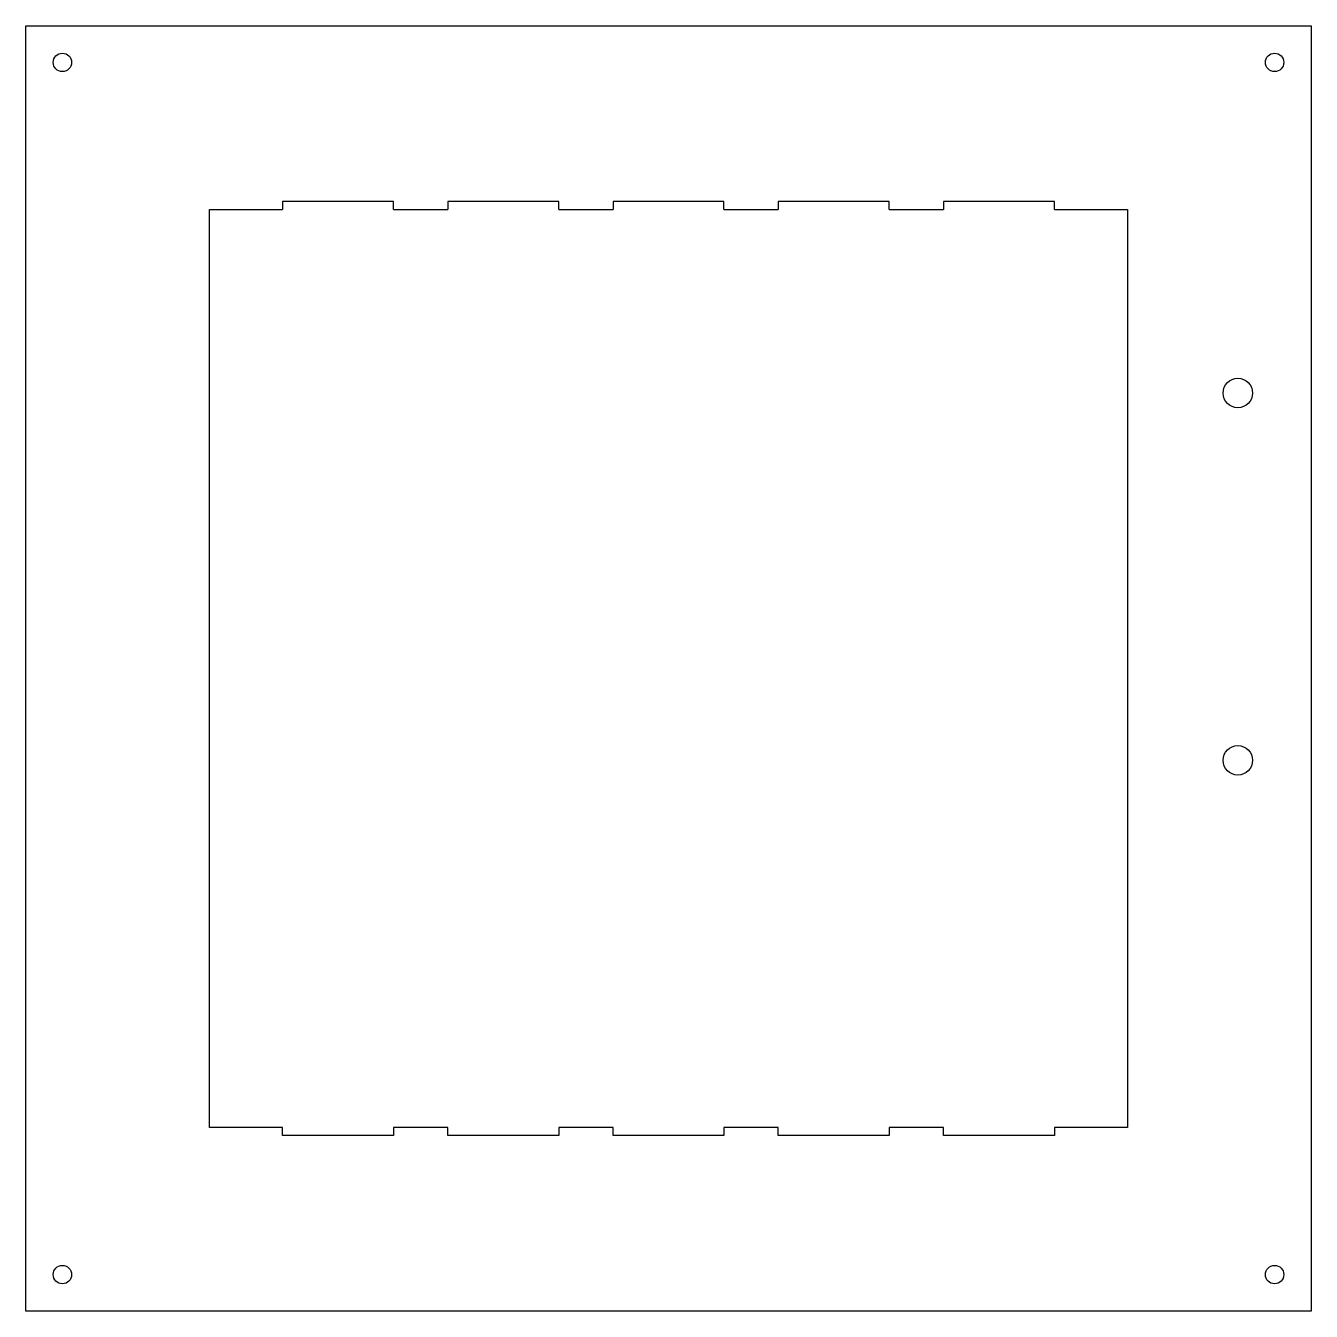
# Model space of a CAD drawing. Header units: millimetres. Extents: x -175 to 175, y -298 to 52.
import ezdxf

# ---------------------------------------------------------------- set-up
doc = ezdxf.new("R2010")
doc.units = ezdxf.units.MM

msp = doc.modelspace()

# ---------------------------------------------------------------- linework, layer by layer
at = {"color": 7, "linetype": 'Continuous', "lineweight": 25}
for p, q in [((-175, 52), (175, 52)), ((-175, -298), (-175, 52)), ((175, 52), (175, -298)), ((-105.1, 4.1), (-105.1, 2)), ((-74.9, 4.1), (-105.1, 4.1)), ((-74.9, 2), (-74.9, 4.1)), ((-60.1, 4.1), (-60.1, 2)), ((-29.9, 4.1), (-60.1, 4.1)), ((-29.9, 2), (-29.9, 4.1)), ((-15.1, 4.1), (-15.1, 2)), ((15.1, 4.1), (-15.1, 4.1)), ((15.1, 2), (15.1, 4.1)), ((29.9, 4.1), (29.9, 2)), ((60.1, 4.1), (29.9, 4.1)), ((60.1, 2), (60.1, 4.1)), ((74.9, 4.1), (74.9, 2)), ((105.1, 4.1), (74.9, 4.1)), ((105.1, 2), (105.1, 4.1)), ((-125, -248), (-125, 2)), ((-125, 2), (-105.1, 2)), ((-74.9, 2), (-60.1, 2)), ((-29.9, 2), (-15.1, 2)), ((15.1, 2), (29.9, 2)), ((60.1, 2), (74.9, 2)), ((105.1, 2), (125, 2)), ((125, 2), (125, -248)), ((-105.1, -248), (-125, -248)), ((-105.1, -250.1), (-105.1, -248)), ((-60.1, -248), (-74.9, -248)), ((-74.9, -248), (-74.9, -250.1)), ((-60.1, -250.1), (-60.1, -248)), ((-15.1, -248), (-29.9, -248)), ((-29.9, -248), (-29.9, -250.1)), ((-15.1, -250.1), (-15.1, -248)), ((29.9, -248), (15.1, -248)), ((15.1, -248), (15.1, -250.1)), ((29.9, -250.1), (29.9, -248)), ((74.9, -248), (60.1, -248)), ((60.1, -248), (60.1, -250.1)), ((74.9, -250.1), (74.9, -248)), ((125, -248), (105.1, -248)), ((105.1, -248), (105.1, -250.1)), ((-74.9, -250.1), (-105.1, -250.1)), ((-29.9, -250.1), (-60.1, -250.1)), ((15.1, -250.1), (-15.1, -250.1)), ((60.1, -250.1), (29.9, -250.1)), ((105.1, -250.1), (74.9, -250.1)), ((175, -298), (-175, -298))]:
    msp.add_line(p, q, dxfattribs=at)
for centre, radius in [((-165, 42), 2.5), ((165, 42), 2.5), ((155, -48), 4), ((155, -148), 4), ((-165, -288), 2.5), ((165, -288), 2.5)]:
    msp.add_circle(centre, radius, dxfattribs=at)

doc.saveas('drawing.dxf')
